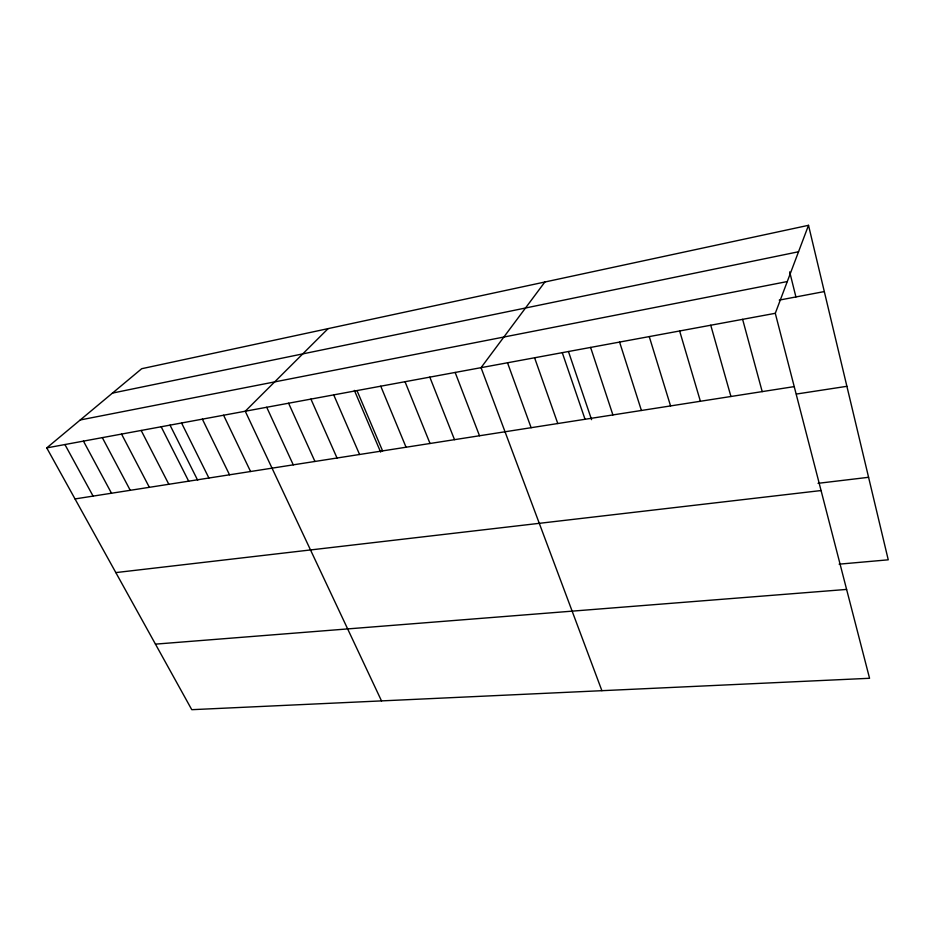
<?xml version="1.0" encoding="UTF-8"?>
<svg xmlns="http://www.w3.org/2000/svg" width="935" height="935" viewBox="0 0 935 935"><rect width="100%" height="100%" fill="white"/><g stroke="black" fill="none" stroke-linecap="round" stroke-linejoin="round"><path stroke-width="1.4" d="M775.29 313.307L808.518 225.312L141.711 368.706L46.75 447.9L191.769 709.688L869.562 678.284L775.29 313.307L46.75 447.9M544.871 282.008L481.046 367.665L601.895 690.685M328.115 328.617L245.25 411.225L381.515 700.899M112.457 393.097L798.537 251.76M80.246 419.967L787.282 281.552M779.241 300.112L824.319 291.568M75.022 498.928L794.224 386.611M796.433 394.044L846.9 386.307M818.043 483.325L868.58 477.306M115.823 572.594L821.07 490.548M839.127 564.167L888.25 559.82L808.518 225.312M155.455 644.133L846.607 589.424M64.924 444.546L93.091 496.099M83.449 441.121L111.499 493.236M102.324 437.638L130.245 490.302M121.562 434.085L149.355 487.322M141.173 430.462L168.826 484.272M161.171 426.769L188.671 481.174M170.03 425.144L197.659 480.216M181.565 422.994L208.902 478.019M202.369 419.149L229.531 474.793M223.594 415.233L250.568 471.509M266.709 407.263L293.274 464.847M288.588 403.219L314.943 461.458M310.923 399.093L337.032 458.01M333.725 394.886L359.578 454.492M354.388 390.386L380.639 452.108M356.995 390.585L382.59 450.892M380.755 386.19L406.059 447.234M405.03 381.714L430.03 443.482M429.819 377.132L454.503 439.66M455.158 372.446L479.503 435.757M507.518 362.78L531.127 427.704M534.586 357.778L557.786 423.532M562.274 352.659L585.041 419.277M568.457 351.537L591.575 419.663M590.604 347.423L612.904 414.93M619.589 342.07L641.41 410.477M649.252 336.588L670.57 405.919M679.64 330.978L700.397 401.267M710.752 325.228L730.936 396.498M742.624 319.338L762.2 391.613M789.678 271.886L795.919 296.944"/></g></svg>
